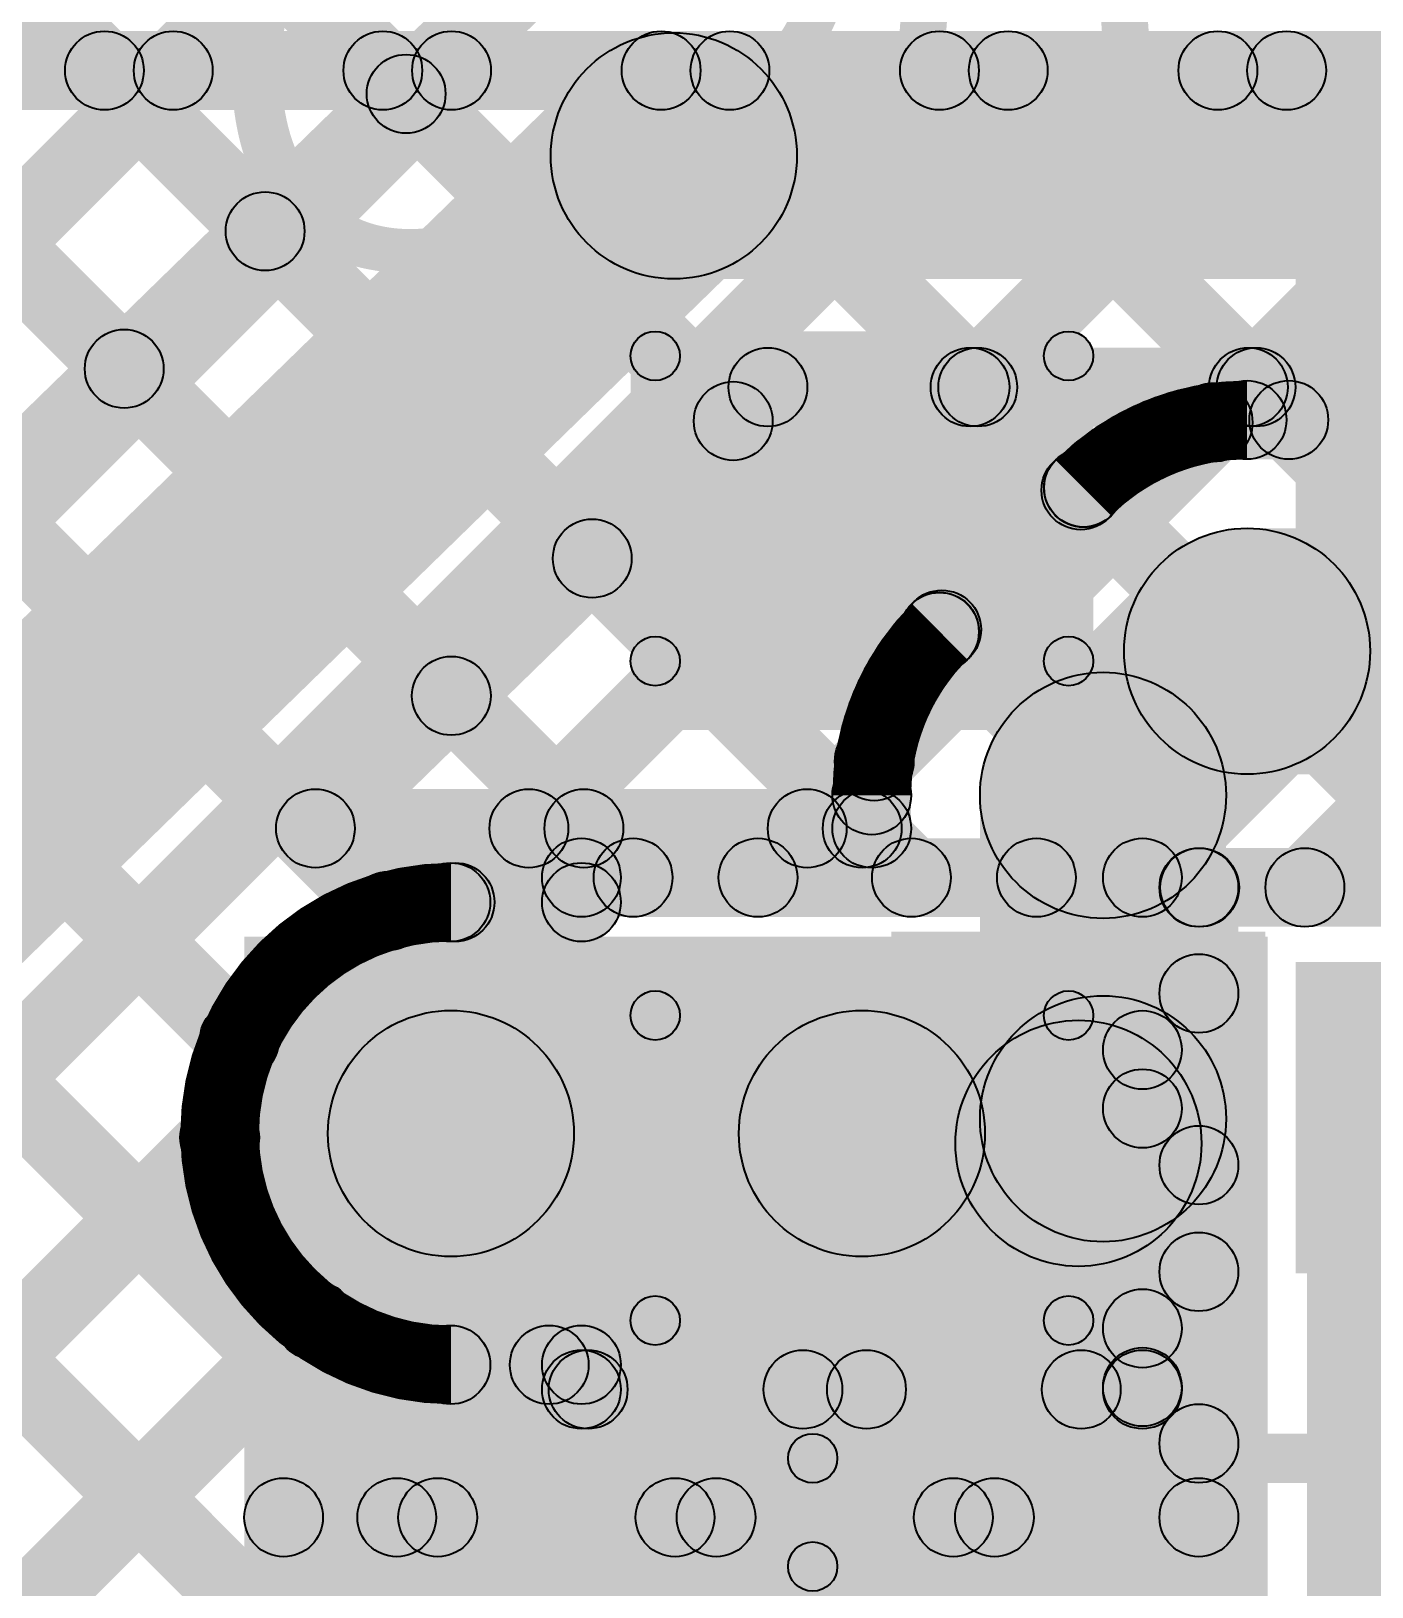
# Model space of a CAD drawing. Header units: millimetres. Extents: x -0.28 to 3.03, y -0.05 to 3.12.
# Drawn here: x 0.3083 to 0.4446, y 0.7289 to 0.887 of the extents above; entities that cross this region are included whole.
import ezdxf

# ---------------------------------------------------------------- set-up
doc = ezdxf.new("R2010")
doc.units = ezdxf.units.MM
doc.header["$MEASUREMENT"] = 0
for name, color, linetype in [('BottomLayer', 5, 'Continuous'), ('BottomPaste', 16, 'Continuous'), ('BottomSolder', 6, 'Continuous'), ('TopLayer', 1, 'Continuous'), ('TopOverlay', 2, 'Continuous'), ('TopPaste', 8, 'Continuous'), ('TopSolder', 216, 'Continuous'), ('ViaHoleLayer', 16, 'Continuous')]:
    doc.layers.add(name, color=color, linetype=linetype)

# ---------------------------------------------------------------- blocks, each defined once
blk = doc.blocks.new('3_SSOP_26')
at = {"layer": 'TopLayer'}
for points in [[(-0.01181, 0.06693), (0.01181, 0.06693), (0.01181, 0.02756), (-0.01181, 0.02756)], [(-0.04921, -0.02756), (-0.02559, -0.02756), (-0.02559, -0.06693), (-0.04921, -0.06693)], [(0.02559, -0.02756), (0.04921, -0.02756), (0.04921, -0.06693), (0.02559, -0.06693)]]:
    blk.add_hatch(color=1, dxfattribs=at).paths.add_polyline_path(points)
at = {"layer": 'TopOverlay'}
h = blk.add_hatch(color=2, dxfattribs=at)
edge = h.paths.add_edge_path()
edge.add_arc((-0.06, 0.033), 0.0025, 0, 360)
h = blk.add_hatch(color=2, dxfattribs=at)
edge = h.paths.add_edge_path()
edge.add_arc((-0.06, 0.033), 0.0025, 0, 360)
for points in [[(-0.02, 0.0355), (-0.02, 0.0305), (-0.06, 0.0305), (-0.06, 0.0355)], [(0.06, 0.0355), (0.06, 0.0305), (0.02, 0.0305), (0.02, 0.0355)], [(-0.0575, -0.016), (-0.0625, -0.016), (-0.0625, 0.033), (-0.0575, 0.033)], [(0.0625, -0.016), (0.0575, -0.016), (0.0575, 0.033), (0.0625, 0.033)], [(0.015, -0.0295), (0.015, -0.0345), (-0.015, -0.0345), (-0.015, -0.0295)]]:
    blk.add_hatch(color=2, dxfattribs=at).paths.add_polyline_path(points)
h = blk.add_hatch(color=2, dxfattribs=at)
edge = h.paths.add_edge_path()
edge.add_arc((-0.02, 0.033), 0.0025, 0, 360)
h = blk.add_hatch(color=2, dxfattribs=at)
edge = h.paths.add_edge_path()
edge.add_arc((0.02, 0.033), 0.0025, 0, 360)
h = blk.add_hatch(color=2, dxfattribs=at)
edge = h.paths.add_edge_path()
edge.add_arc((0.06, 0.033), 0.0025, 0, 360)
h = blk.add_hatch(color=2, dxfattribs=at)
edge = h.paths.add_edge_path()
edge.add_arc((0.06, 0.033), 0.0025, 0, 360)
h = blk.add_hatch(color=2, dxfattribs=at)
edge = h.paths.add_edge_path()
edge.add_arc((-0.06, -0.016), 0.0025, 0, 360)
h = blk.add_hatch(color=2, dxfattribs=at)
edge = h.paths.add_edge_path()
edge.add_arc((0.06, -0.016), 0.0025, 0, 360)
h = blk.add_hatch(color=2, dxfattribs=at)
edge = h.paths.add_edge_path()
edge.add_arc((-0.015, -0.032), 0.0025, 0, 360)
h = blk.add_hatch(color=2, dxfattribs=at)
edge = h.paths.add_edge_path()
edge.add_arc((0.015, -0.032), 0.0025, 0, 360)
h = blk.add_hatch(color=2, dxfattribs=at)
edge = h.paths.add_edge_path()
edge.add_arc((-0.06561, -0.048), 0.005, 0, 360)
h = blk.add_hatch(color=2, dxfattribs=at)
edge = h.paths.add_edge_path()
edge.add_arc((-0.05839, -0.048), 0.005, 0, 360)
at = {"layer": 'TopPaste'}
for points in [[(-0.01181, 0.06693), (0.01181, 0.06693), (0.01181, 0.02756), (-0.01181, 0.02756)], [(-0.04921, -0.02756), (-0.02559, -0.02756), (-0.02559, -0.06693), (-0.04921, -0.06693)], [(0.02559, -0.02756), (0.04921, -0.02756), (0.04921, -0.06693), (0.02559, -0.06693)]]:
    blk.add_hatch(color=8, dxfattribs=at).paths.add_polyline_path(points)
at = {"layer": 'TopSolder'}
for points in [[(-0.01581, 0.07093), (0.01581, 0.07093), (0.01581, 0.02356), (-0.01581, 0.02356)], [(-0.05321, -0.02356), (-0.02159, -0.02356), (-0.02159, -0.07093), (-0.05321, -0.07093)], [(0.02159, -0.02356), (0.05321, -0.02356), (0.05321, -0.07093), (0.02159, -0.07093)]]:
    blk.add_hatch(color=216, dxfattribs=at).paths.add_polyline_path(points)
at = {"layer": 'TopOverlay', "const_width": 0.01}
blk.add_lwpolyline([(-0.05839, -0.048, 1), (-0.06561, -0.048, 1)], format="xyb", close=True, dxfattribs=at)
at = {"layer": 'TopOverlay'}
for centre, radius in [((-0.06, 0.033), 0.0025), ((-0.06, 0.033), 0.0025), ((-0.02, 0.033), 0.0025), ((0.02, 0.033), 0.0025), ((0.06, 0.033), 0.0025), ((0.06, 0.033), 0.0025), ((-0.06, -0.016), 0.0025), ((0.06, -0.016), 0.0025), ((-0.015, -0.032), 0.0025), ((0.015, -0.032), 0.0025), ((-0.06561, -0.048), 0.005), ((-0.05839, -0.048), 0.005)]:
    blk.add_circle(centre, radius, dxfattribs=at)
blk = doc.blocks.new('R__0603_B_51')
at = {"layer": 'BottomLayer'}
for points in [[(-0.045, -0.0175), (-0.045, 0.0175), (-0.015, 0.0175), (-0.015, -0.0175)], [(0.015, -0.0175), (0.015, 0.0175), (0.045, 0.0175), (0.045, -0.0175)]]:
    blk.add_hatch(color=5, dxfattribs=at).paths.add_polyline_path(points)
at = {"layer": 'BottomPaste'}
for points in [[(-0.045, -0.0175), (-0.045, 0.0175), (-0.015, 0.0175), (-0.015, -0.0175)], [(0.015, -0.0175), (0.015, 0.0175), (0.045, 0.0175), (0.045, -0.0175)]]:
    blk.add_hatch(color=16, dxfattribs=at).paths.add_polyline_path(points)
at = {"layer": 'BottomSolder'}
for points in [[(-0.049, -0.0215), (-0.049, 0.0215), (-0.011, 0.0215), (-0.011, -0.0215)], [(0.011, -0.0215), (0.011, 0.0215), (0.049, 0.0215), (0.049, -0.0215)]]:
    blk.add_hatch(color=6, dxfattribs=at).paths.add_polyline_path(points)
blk = doc.blocks.new('R__0603_B_55')
at = {"layer": 'BottomLayer'}
for points in [[(-0.045, -0.0175), (-0.045, 0.0175), (-0.015, 0.0175), (-0.015, -0.0175)], [(0.015, -0.0175), (0.015, 0.0175), (0.045, 0.0175), (0.045, -0.0175)]]:
    blk.add_hatch(color=5, dxfattribs=at).paths.add_polyline_path(points)
at = {"layer": 'BottomPaste'}
for points in [[(-0.045, -0.0175), (-0.045, 0.0175), (-0.015, 0.0175), (-0.015, -0.0175)], [(0.015, -0.0175), (0.015, 0.0175), (0.045, 0.0175), (0.045, -0.0175)]]:
    blk.add_hatch(color=16, dxfattribs=at).paths.add_polyline_path(points)
at = {"layer": 'BottomSolder'}
for points in [[(-0.049, -0.0215), (-0.049, 0.0215), (-0.011, 0.0215), (-0.011, -0.0215)], [(0.011, -0.0215), (0.011, 0.0215), (0.049, 0.0215), (0.049, -0.0215)]]:
    blk.add_hatch(color=6, dxfattribs=at).paths.add_polyline_path(points)
blk = doc.blocks.new('SDM2U20SD3_7_76')
at = {"layer": 'TopLayer'}
for points in [[(-0.02992, -0.00886), (-0.05315, -0.00886), (-0.05315, 0.00886), (-0.02992, 0.00886)], [(0.05315, -0.00886), (0.02992, -0.00886), (0.02992, 0.00886), (0.05315, 0.00886)]]:
    blk.add_hatch(color=1, dxfattribs=at).paths.add_polyline_path(points)
at = {"layer": 'TopOverlay'}
h = blk.add_hatch(color=2, dxfattribs=at)
edge = h.paths.add_edge_path()
edge.add_arc((-0.036, 0.028), 0.0025, 0, 360)
h = blk.add_hatch(color=2, dxfattribs=at)
edge = h.paths.add_edge_path()
edge.add_arc((-0.036, 0.028), 0.0025, 0, 360)
for points in [[(-0.036, 0.0255), (-0.036, 0.0305), (0.04, 0.0305), (0.04, 0.0255)], [(0.04, 0.012), (0.08, 0.012), (0.08, 0.03), (0.04, 0.03)], [(-0.0335, 0.017), (-0.0385, 0.017), (-0.0385, 0.028), (-0.0335, 0.028)], [(0.056, -0.013), (0.08, -0.013), (0.08, 0.013), (0.056, 0.013)], [(0.04, -0.03), (0.08, -0.03), (0.08, -0.012), (0.04, -0.012)], [(-0.0335, -0.028), (-0.0385, -0.028), (-0.0385, -0.017), (-0.0335, -0.017)], [(-0.036, -0.0305), (-0.036, -0.0255), (0.04, -0.0255), (0.04, -0.0305)]]:
    blk.add_hatch(color=2, dxfattribs=at).paths.add_polyline_path(points)
h = blk.add_hatch(color=2, dxfattribs=at)
edge = h.paths.add_edge_path()
edge.add_arc((0.04, 0.028), 0.0025, 0, 360)
h = blk.add_hatch(color=2, dxfattribs=at)
edge = h.paths.add_edge_path()
edge.add_arc((-0.036, 0.017), 0.0025, 0, 360)
h = blk.add_hatch(color=2, dxfattribs=at)
edge = h.paths.add_edge_path()
edge.add_arc((-0.036, -0.017), 0.0025, 0, 360)
h = blk.add_hatch(color=2, dxfattribs=at)
edge = h.paths.add_edge_path()
edge.add_arc((-0.036, -0.028), 0.0025, 0, 360)
h = blk.add_hatch(color=2, dxfattribs=at)
edge = h.paths.add_edge_path()
edge.add_arc((-0.036, -0.028), 0.0025, 0, 360)
h = blk.add_hatch(color=2, dxfattribs=at)
edge = h.paths.add_edge_path()
edge.add_arc((0.04, -0.028), 0.0025, 0, 360)
at = {"layer": 'TopPaste'}
for points in [[(-0.02992, -0.00886), (-0.05315, -0.00886), (-0.05315, 0.00886), (-0.02992, 0.00886)], [(0.05315, -0.00886), (0.02992, -0.00886), (0.02992, 0.00886), (0.05315, 0.00886)]]:
    blk.add_hatch(color=8, dxfattribs=at).paths.add_polyline_path(points)
at = {"layer": 'TopSolder'}
for points in [[(-0.02592, -0.01286), (-0.05715, -0.01286), (-0.05715, 0.01286), (-0.02592, 0.01286)], [(0.05715, -0.01286), (0.02592, -0.01286), (0.02592, 0.01286), (0.05715, 0.01286)]]:
    blk.add_hatch(color=216, dxfattribs=at).paths.add_polyline_path(points)
at = {"layer": 'TopOverlay'}
for centre in [(-0.036, 0.028), (-0.036, 0.028), (0.04, 0.028), (-0.036, 0.017), (-0.036, -0.017), (-0.036, -0.028), (-0.036, -0.028), (0.04, -0.028)]:
    blk.add_circle(centre, 0.0025, dxfattribs=at)
blk = doc.blocks.new('C__0603_95')
at = {"layer": 'TopLayer'}
for points in [[(-0.015, 0.0175), (-0.015, -0.0175), (-0.045, -0.0175), (-0.045, 0.0175)], [(0.045, 0.0175), (0.045, -0.0175), (0.015, -0.0175), (0.015, 0.0175)]]:
    blk.add_hatch(color=1, dxfattribs=at).paths.add_polyline_path(points)
at = {"layer": 'TopOverlay'}
h = blk.add_hatch(color=2, dxfattribs=at)
edge = h.paths.add_edge_path()
edge.add_arc((-0.049, 0.021), 0.0025, 0, 360)
h = blk.add_hatch(color=2, dxfattribs=at)
edge = h.paths.add_edge_path()
edge.add_arc((-0.049, 0.021), 0.0025, 0, 360)
for points in [[(-0.049, 0.0185), (-0.049, 0.0235), (-0.018, 0.0235), (-0.018, 0.0185)], [(0.018, 0.0185), (0.018, 0.0235), (0.049, 0.0235), (0.049, 0.0185)], [(-0.0515, 0.021), (-0.0465, 0.021), (-0.0465, -0.021), (-0.0515, -0.021)], [(0.0465, 0.021), (0.0515, 0.021), (0.0515, -0.021), (0.0465, -0.021)], [(-0.049, -0.0235), (-0.049, -0.0185), (-0.018, -0.0185), (-0.018, -0.0235)], [(0.018, -0.0235), (0.018, -0.0185), (0.049, -0.0185), (0.049, -0.0235)]]:
    blk.add_hatch(color=2, dxfattribs=at).paths.add_polyline_path(points)
h = blk.add_hatch(color=2, dxfattribs=at)
edge = h.paths.add_edge_path()
edge.add_arc((-0.018, 0.021), 0.0025, 0, 360)
h = blk.add_hatch(color=2, dxfattribs=at)
edge = h.paths.add_edge_path()
edge.add_arc((0.018, 0.021), 0.0025, 0, 360)
h = blk.add_hatch(color=2, dxfattribs=at)
edge = h.paths.add_edge_path()
edge.add_arc((0.049, 0.021), 0.0025, 0, 360)
h = blk.add_hatch(color=2, dxfattribs=at)
edge = h.paths.add_edge_path()
edge.add_arc((0.049, 0.021), 0.0025, 0, 360)
h = blk.add_hatch(color=2, dxfattribs=at)
edge = h.paths.add_edge_path()
edge.add_arc((-0.049, -0.021), 0.0025, 0, 360)
h = blk.add_hatch(color=2, dxfattribs=at)
edge = h.paths.add_edge_path()
edge.add_arc((-0.049, -0.021), 0.0025, 0, 360)
h = blk.add_hatch(color=2, dxfattribs=at)
edge = h.paths.add_edge_path()
edge.add_arc((-0.018, -0.021), 0.0025, 0, 360)
h = blk.add_hatch(color=2, dxfattribs=at)
edge = h.paths.add_edge_path()
edge.add_arc((0.018, -0.021), 0.0025, 0, 360)
h = blk.add_hatch(color=2, dxfattribs=at)
edge = h.paths.add_edge_path()
edge.add_arc((0.049, -0.021), 0.0025, 0, 360)
h = blk.add_hatch(color=2, dxfattribs=at)
edge = h.paths.add_edge_path()
edge.add_arc((0.049, -0.021), 0.0025, 0, 360)
at = {"layer": 'TopPaste'}
for points in [[(-0.015, 0.0175), (-0.015, -0.0175), (-0.045, -0.0175), (-0.045, 0.0175)], [(0.045, 0.0175), (0.045, -0.0175), (0.015, -0.0175), (0.015, 0.0175)]]:
    blk.add_hatch(color=8, dxfattribs=at).paths.add_polyline_path(points)
at = {"layer": 'TopSolder'}
for points in [[(-0.011, 0.0215), (-0.011, -0.0215), (-0.049, -0.0215), (-0.049, 0.0215)], [(0.049, 0.0215), (0.049, -0.0215), (0.011, -0.0215), (0.011, 0.0215)]]:
    blk.add_hatch(color=216, dxfattribs=at).paths.add_polyline_path(points)
at = {"layer": 'TopOverlay'}
for centre in [(-0.049, 0.021), (-0.049, 0.021), (-0.018, 0.021), (0.018, 0.021), (0.049, 0.021), (0.049, 0.021), (-0.049, -0.021), (-0.049, -0.021), (-0.018, -0.021), (0.018, -0.021), (0.049, -0.021), (0.049, -0.021)]:
    blk.add_circle(centre, 0.0025, dxfattribs=at)

msp = doc.modelspace()

# ---------------------------------------------------------------- hatches: boundary and pattern name
at = {"layer": 'BottomLayer'}
for points in [[(0.18121, 0.73577), (0.17555, 0.74143), (0.63722, 1.2031), (0.64288, 1.19744)], [(0.04717, 1.17425), (0.05283, 1.1799), (0.34927, 0.88346), (0.34362, 0.8778)], [(0.04717, 1.14596), (0.05283, 1.15162), (0.33495, 0.8695), (0.3293, 0.86384)], [(0.04717, 1.11768), (0.05283, 1.12334), (0.32063, 0.85553), (0.31497, 0.84988)], [(0.20069, 0.73294), (0.19511, 0.73867), (0.35442, 0.89399), (0.36001, 0.88827)], [(0.37365, 0.86183), (0.37365, 0.88683), (0.62633, 0.88683), (0.62633, 0.86183)], [(0.22101, 0.70805), (0.20355, 0.72595), (0.36492, 0.88328), (0.38238, 0.86538)], [(0.34002, 0.80314), (0.33443, 0.80886), (0.38042, 0.8537), (0.386, 0.84797)], [(0.36174, 0.80317), (0.35609, 0.80883), (0.40092, 0.85366), (0.40658, 0.84801)], [(0.38321, 0.84683), (0.38321, 0.85483), (0.62633, 0.85483), (0.62633, 0.84683)], [(0.4017, 0.84801), (0.40735, 0.85366), (0.41784, 0.84318), (0.41218, 0.83752)], [(0.43127, 0.84442), (0.42562, 0.85007), (0.42921, 0.85366), (0.43486, 0.84801)], [(0.42998, 0.84801), (0.43564, 0.85366), (0.43897, 0.85033), (0.43332, 0.84467)], [(0.4319, 0.8435), (0.4319, 0.8515), (0.579, 0.8515), (0.579, 0.8435)], [(0.37685, 0.84457), (0.38251, 0.85022), (0.4037, 0.82903), (0.39804, 0.82338)], [(0.40348, 0.82316), (0.39783, 0.82882), (0.41244, 0.84343), (0.41809, 0.83777)], [(0.36253, 0.8306), (0.36819, 0.83626), (0.39562, 0.80883), (0.38996, 0.80317)], [(0.4319, 0.8115), (0.4319, 0.8365), (0.579, 0.8365), (0.579, 0.8115)], [(0.42609, 0.80052), (0.40842, 0.81819), (0.42306, 0.83284), (0.44074, 0.81516)], [(0.34821, 0.81664), (0.35387, 0.8223), (0.36734, 0.80883), (0.36168, 0.80317)], [(0.39003, 0.80317), (0.38437, 0.80883), (0.39118, 0.81564), (0.39684, 0.80998)], [(0.33723, 0.802), (0.33723, 0.81), (0.39376, 0.81), (0.39376, 0.802)], [(0.39776, 0.806), (0.38976, 0.806), (0.38976, 0.80936), (0.39776, 0.80936)], [(0.42976, 0.7765), (0.40476, 0.7765), (0.40476, 0.80936), (0.42976, 0.80936)], [(0.33, 0.685), (0.434, 0.685), (0.434, 0.795), (0.33, 0.795)], [(0.42359, 0.76516), (0.40592, 0.78284), (0.40842, 0.78534), (0.42609, 0.76766)]]:
    msp.add_hatch(color=5, dxfattribs=at).paths.add_polyline_path(points)
h = msp.add_hatch(color=5, dxfattribs=at)
edge = h.paths.add_edge_path()
edge.add_arc((0.37365, 0.87433), 0.0125, 0, 360)
h = msp.add_hatch(color=5, dxfattribs=at)
edge = h.paths.add_edge_path()
edge.add_arc((0.37365, 0.87433), 0.0125, 0, 360)
h = msp.add_hatch(color=5, dxfattribs=at)
edge = h.paths.add_edge_path()
edge.add_arc((0.34645, 0.88063), 0.004, 0, 360)
h = msp.add_hatch(color=5, dxfattribs=at)
edge = h.paths.add_edge_path()
edge.add_arc((0.33212, 0.86667), 0.004, 0, 360)
h = msp.add_hatch(color=5, dxfattribs=at)
edge = h.paths.add_edge_path()
edge.add_arc((0.3178, 0.8527), 0.004, 0, 360)
h = msp.add_hatch(color=5, dxfattribs=at)
edge = h.paths.add_edge_path()
edge.add_arc((0.38321, 0.85083), 0.004, 0, 360)
h = msp.add_hatch(color=5, dxfattribs=at)
edge = h.paths.add_edge_path()
edge.add_arc((0.38321, 0.85083), 0.004, 0, 360)
h = msp.add_hatch(color=5, dxfattribs=at)
edge = h.paths.add_edge_path()
edge.add_arc((0.40375, 0.85083), 0.004, 0, 360)
h = msp.add_hatch(color=5, dxfattribs=at)
edge = h.paths.add_edge_path()
edge.add_arc((0.40453, 0.85083), 0.004, 0, 360)
h = msp.add_hatch(color=5, dxfattribs=at)
edge = h.paths.add_edge_path()
edge.add_arc((0.43203, 0.85083), 0.004, 0, 360)
h = msp.add_hatch(color=5, dxfattribs=at)
edge = h.paths.add_edge_path()
edge.add_arc((0.43281, 0.85083), 0.004, 0, 360)
h = msp.add_hatch(color=5, dxfattribs=at)
edge = h.paths.add_edge_path()
edge.add_arc((0.37968, 0.84739), 0.004, 0, 360)
h = msp.add_hatch(color=5, dxfattribs=at)
edge = h.paths.add_edge_path()
edge.add_arc((0.42845, 0.84724), 0.004, 0, 360)
h = msp.add_hatch(color=5, dxfattribs=at)
edge = h.paths.add_edge_path()
edge.add_arc((0.4319, 0.8475), 0.004, 0, 360)
h = msp.add_hatch(color=5, dxfattribs=at)
edge = h.paths.add_edge_path()
edge.add_arc((0.4319, 0.8475), 0.004, 0, 360)
h = msp.add_hatch(color=5, dxfattribs=at)
edge = h.paths.add_edge_path()
edge.add_arc((0.4319, 0.8475), 0.004, 0, 360)
h = msp.add_hatch(color=5, dxfattribs=at)
edge = h.paths.add_edge_path()
edge.add_arc((0.43614, 0.8475), 0.004, 0, 360)
h = msp.add_hatch(color=5, dxfattribs=at)
edge = h.paths.add_edge_path()
edge.add_arc((0.41501, 0.84035), 0.004, 0, 360)
h = msp.add_hatch(color=5, dxfattribs=at)
edge = h.paths.add_edge_path()
edge.add_arc((0.41527, 0.8406), 0.004, 0, 360)
h = msp.add_hatch(color=5, dxfattribs=at)
edge = h.paths.add_edge_path()
edge.add_arc((0.41527, 0.8406), 0.004, 0, 360)
h = msp.add_hatch(color=5, dxfattribs=at)
edge = h.paths.add_edge_path()
edge.add_arc((0.41528, 0.84062), 0.004, 0, 360)
h = msp.add_hatch(color=5, dxfattribs=at)
edge = h.paths.add_edge_path()
edge.add_arc((0.36536, 0.83343), 0.004, 0, 360)
h = msp.add_hatch(color=5, dxfattribs=at)
edge = h.paths.add_edge_path()
edge.add_arc((0.4319, 0.824), 0.0125, 0, 360)
h = msp.add_hatch(color=5, dxfattribs=at)
edge = h.paths.add_edge_path()
edge.add_arc((0.4319, 0.824), 0.0125, 0, 360)
h = msp.add_hatch(color=5, dxfattribs=at)
edge = h.paths.add_edge_path()
edge.add_arc((0.40064, 0.82597), 0.004, 0, 360)
h = msp.add_hatch(color=5, dxfattribs=at)
edge = h.paths.add_edge_path()
edge.add_arc((0.40066, 0.82599), 0.004, 0, 360)
h = msp.add_hatch(color=5, dxfattribs=at)
edge = h.paths.add_edge_path()
edge.add_arc((0.40066, 0.82599), 0.004, 0, 360)
h = msp.add_hatch(color=5, dxfattribs=at)
edge = h.paths.add_edge_path()
edge.add_arc((0.40087, 0.8262), 0.004, 0, 360)
h = msp.add_hatch(color=5, dxfattribs=at)
edge = h.paths.add_edge_path()
edge.add_arc((0.35104, 0.81947), 0.004, 0, 360)
h = msp.add_hatch(color=5, dxfattribs=at)
edge = h.paths.add_edge_path()
edge.add_arc((0.41726, 0.80936), 0.0125, 0, 360)
h = msp.add_hatch(color=5, dxfattribs=at)
edge = h.paths.add_edge_path()
edge.add_arc((0.41726, 0.80936), 0.0125, 0, 360)
h = msp.add_hatch(color=5, dxfattribs=at)
edge = h.paths.add_edge_path()
edge.add_arc((0.39401, 0.81281), 0.004, 0, 360)
h = msp.add_hatch(color=5, dxfattribs=at)
edge = h.paths.add_edge_path()
edge.add_arc((0.39376, 0.80936), 0.004, 0, 360)
h = msp.add_hatch(color=5, dxfattribs=at)
edge = h.paths.add_edge_path()
edge.add_arc((0.39376, 0.80936), 0.004, 0, 360)
h = msp.add_hatch(color=5, dxfattribs=at)
edge = h.paths.add_edge_path()
edge.add_arc((0.39376, 0.80936), 0.004, 0, 360)
h = msp.add_hatch(color=5, dxfattribs=at)
edge = h.paths.add_edge_path()
edge.add_arc((0.33723, 0.806), 0.004, 0, 360)
h = msp.add_hatch(color=5, dxfattribs=at)
edge = h.paths.add_edge_path()
edge.add_arc((0.33723, 0.806), 0.004, 0, 360)
h = msp.add_hatch(color=5, dxfattribs=at)
edge = h.paths.add_edge_path()
edge.add_arc((0.35892, 0.806), 0.004, 0, 360)
h = msp.add_hatch(color=5, dxfattribs=at)
edge = h.paths.add_edge_path()
edge.add_arc((0.36451, 0.806), 0.004, 0, 360)
h = msp.add_hatch(color=5, dxfattribs=at)
edge = h.paths.add_edge_path()
edge.add_arc((0.3872, 0.806), 0.004, 0, 360)
h = msp.add_hatch(color=5, dxfattribs=at)
edge = h.paths.add_edge_path()
edge.add_arc((0.39279, 0.806), 0.004, 0, 360)
h = msp.add_hatch(color=5, dxfattribs=at)
edge = h.paths.add_edge_path()
edge.add_arc((0.39376, 0.806), 0.004, 0, 360)
h = msp.add_hatch(color=5, dxfattribs=at)
edge = h.paths.add_edge_path()
edge.add_arc((0.39376, 0.806), 0.004, 0, 360)
h = msp.add_hatch(color=5, dxfattribs=at)
edge = h.paths.add_edge_path()
edge.add_arc((0.41726, 0.7765), 0.0125, 0, 360)
h = msp.add_hatch(color=5, dxfattribs=at)
edge = h.paths.add_edge_path()
edge.add_arc((0.41726, 0.7765), 0.0125, 0, 360)
h = msp.add_hatch(color=5, dxfattribs=at)
edge = h.paths.add_edge_path()
edge.add_arc((0.351, 0.775), 0.01181, 0, 360)
h = msp.add_hatch(color=5, dxfattribs=at)
edge = h.paths.add_edge_path()
edge.add_arc((0.41476, 0.774), 0.0125, 0, 360)
at = {"layer": 'TopLayer'}
for points in [[(0.155, 0.879), (0.155, 0.887), (0.524, 0.887), (0.524, 0.879)], [(0.17154, 0.88017), (0.1772, 0.88583), (0.33683, 0.7262), (0.33117, 0.72054)], [(0.19983, 0.88017), (0.20548, 0.88583), (0.35248, 0.73883), (0.34683, 0.73317)], [(0.20999, 0.76455), (0.20433, 0.77021), (0.31995, 0.88583), (0.32561, 0.88017)], [(0.22811, 0.88017), (0.23377, 0.88583), (0.33231, 0.78728), (0.32666, 0.78162)], [(0.24089, 0.76717), (0.23524, 0.77283), (0.34824, 0.88583), (0.35389, 0.88017)], [(0.25639, 0.88017), (0.26205, 0.88583), (0.34744, 0.80044), (0.34178, 0.79479)], [(0.26918, 0.76717), (0.26352, 0.77283), (0.37652, 0.88583), (0.38218, 0.88017)], [(0.27633, 0.74604), (0.27067, 0.7517), (0.4048, 0.88583), (0.41046, 0.88017)], [(0.28468, 0.88017), (0.29034, 0.88583), (0.37234, 0.80383), (0.36668, 0.79817)], [(0.31296, 0.88017), (0.31862, 0.88583), (0.40062, 0.80383), (0.39496, 0.79817)], [(0.34125, 0.88017), (0.3469, 0.88583), (0.4299, 0.80283), (0.42425, 0.79717)], [(0.35424, 0.79567), (0.34859, 0.80133), (0.43309, 0.88583), (0.43874, 0.88017)], [(0.36953, 0.88017), (0.37519, 0.88583), (0.45819, 0.80283), (0.45253, 0.79717)], [(0.38503, 0.79817), (0.37937, 0.80383), (0.46137, 0.88583), (0.46703, 0.88017)], [(0.39782, 0.88017), (0.40347, 0.88583), (0.48647, 0.80283), (0.48082, 0.79717)], [(0.41331, 0.79817), (0.40766, 0.80383), (0.48966, 0.88583), (0.49531, 0.88017)], [(0.4261, 0.88017), (0.43176, 0.88583), (0.51476, 0.80283), (0.5091, 0.79717)], [(0.4406, 0.79717), (0.43494, 0.80283), (0.51794, 0.88583), (0.5236, 0.88017)], [(0.36426, 0.797), (0.36426, 0.805), (0.42126, 0.805), (0.42126, 0.797)], [(0.427, 0.796), (0.427, 0.804), (0.524, 0.804), (0.524, 0.796)], [(0.351, 0.7945), (0.351, 0.8025), (0.36426, 0.8025), (0.36426, 0.7945)], [(0.42526, 0.749), (0.41726, 0.749), (0.41726, 0.801), (0.42526, 0.801)], [(0.431, 0.736), (0.423, 0.736), (0.423, 0.8), (0.431, 0.8)], [(0.42408, 0.78066), (0.41843, 0.78631), (0.42417, 0.79206), (0.42983, 0.7864)], [(0.438, 0.687), (0.533, 0.687), (0.533, 0.789), (0.438, 0.789)], [(0.351, 0.7625), (0.351, 0.7875), (0.39276, 0.7875), (0.39276, 0.7625)], [(0.41843, 0.77471), (0.42408, 0.78036), (0.42983, 0.77462), (0.42417, 0.76896)], [(0.27633, 0.71776), (0.27067, 0.72341), (0.32468, 0.77742), (0.33033, 0.77176)], [(0.42408, 0.75237), (0.41843, 0.75803), (0.42417, 0.76377), (0.42983, 0.75812)], [(0.27203, 0.68517), (0.26637, 0.69083), (0.33436, 0.75882), (0.34002, 0.75316)], [(0.41788, 0.74617), (0.41223, 0.75183), (0.41843, 0.75803), (0.42408, 0.75237)], [(0.34831, 0.73317), (0.34266, 0.73883), (0.35816, 0.75433), (0.36381, 0.74867)], [(0.351, 0.7475), (0.351, 0.7555), (0.36426, 0.7555), (0.36426, 0.7475)], [(0.36426, 0.745), (0.36426, 0.753), (0.42126, 0.753), (0.42126, 0.745)], [(0.36211, 0.74617), (0.36777, 0.75183), (0.38077, 0.73883), (0.37511, 0.73317)], [(0.3766, 0.73317), (0.37094, 0.73883), (0.38394, 0.75183), (0.3896, 0.74617)], [(0.39039, 0.74617), (0.39605, 0.75183), (0.40905, 0.73883), (0.40339, 0.73317)], [(0.40488, 0.73317), (0.39923, 0.73883), (0.41223, 0.75183), (0.41788, 0.74617)], [(0.41843, 0.74642), (0.42408, 0.75208), (0.42983, 0.74634), (0.42417, 0.74068)], [(0.334, 0.732), (0.334, 0.74), (0.427, 0.74), (0.427, 0.732)], [(0.338, 0.578), (0.33, 0.578), (0.33, 0.736), (0.338, 0.736)]]:
    msp.add_hatch(color=1, dxfattribs=at).paths.add_polyline_path(points)
h = msp.add_hatch(color=1, dxfattribs=at)
edge = h.paths.add_edge_path()
edge.add_arc((0.31579, 0.883), 0.004, 0, 360)
h = msp.add_hatch(color=1, dxfattribs=at)
edge = h.paths.add_edge_path()
edge.add_arc((0.32278, 0.883), 0.004, 0, 360)
h = msp.add_hatch(color=1, dxfattribs=at)
edge = h.paths.add_edge_path()
edge.add_arc((0.34408, 0.883), 0.004, 0, 360)
h = msp.add_hatch(color=1, dxfattribs=at)
edge = h.paths.add_edge_path()
edge.add_arc((0.35106, 0.883), 0.004, 0, 360)
h = msp.add_hatch(color=1, dxfattribs=at)
edge = h.paths.add_edge_path()
edge.add_arc((0.37236, 0.883), 0.004, 0, 360)
h = msp.add_hatch(color=1, dxfattribs=at)
edge = h.paths.add_edge_path()
edge.add_arc((0.37935, 0.883), 0.004, 0, 360)
h = msp.add_hatch(color=1, dxfattribs=at)
edge = h.paths.add_edge_path()
edge.add_arc((0.40064, 0.883), 0.004, 0, 360)
h = msp.add_hatch(color=1, dxfattribs=at)
edge = h.paths.add_edge_path()
edge.add_arc((0.40763, 0.883), 0.004, 0, 360)
h = msp.add_hatch(color=1, dxfattribs=at)
edge = h.paths.add_edge_path()
edge.add_arc((0.42893, 0.883), 0.004, 0, 360)
h = msp.add_hatch(color=1, dxfattribs=at)
edge = h.paths.add_edge_path()
edge.add_arc((0.43592, 0.883), 0.004, 0, 360)
h = msp.add_hatch(color=1, dxfattribs=at)
edge = h.paths.add_edge_path()
edge.add_arc((0.36426, 0.801), 0.004, 0, 360)
h = msp.add_hatch(color=1, dxfattribs=at)
edge = h.paths.add_edge_path()
edge.add_arc((0.36951, 0.801), 0.004, 0, 360)
h = msp.add_hatch(color=1, dxfattribs=at)
edge = h.paths.add_edge_path()
edge.add_arc((0.3822, 0.801), 0.004, 0, 360)
h = msp.add_hatch(color=1, dxfattribs=at)
edge = h.paths.add_edge_path()
edge.add_arc((0.39779, 0.801), 0.004, 0, 360)
h = msp.add_hatch(color=1, dxfattribs=at)
edge = h.paths.add_edge_path()
edge.add_arc((0.41049, 0.801), 0.004, 0, 360)
h = msp.add_hatch(color=1, dxfattribs=at)
edge = h.paths.add_edge_path()
edge.add_arc((0.42126, 0.801), 0.004, 0, 360)
h = msp.add_hatch(color=1, dxfattribs=at)
edge = h.paths.add_edge_path()
edge.add_arc((0.42126, 0.801), 0.004, 0, 360)
h = msp.add_hatch(color=1, dxfattribs=at)
edge = h.paths.add_edge_path()
edge.add_arc((0.427, 0.8), 0.004, 0, 360)
h = msp.add_hatch(color=1, dxfattribs=at)
edge = h.paths.add_edge_path()
edge.add_arc((0.427, 0.8), 0.004, 0, 360)
h = msp.add_hatch(color=1, dxfattribs=at)
edge = h.paths.add_edge_path()
edge.add_arc((0.42708, 0.8), 0.004, 0, 360)
h = msp.add_hatch(color=1, dxfattribs=at)
edge = h.paths.add_edge_path()
edge.add_arc((0.43777, 0.8), 0.004, 0, 360)
h = msp.add_hatch(color=1, dxfattribs=at)
edge = h.paths.add_edge_path()
edge.add_arc((0.34461, 0.79761), 0.004, 0, 360)
h = msp.add_hatch(color=1, dxfattribs=at)
edge = h.paths.add_edge_path()
edge.add_arc((0.351, 0.7985), 0.004, 0, 360)
h = msp.add_hatch(color=1, dxfattribs=at)
edge = h.paths.add_edge_path()
edge.add_arc((0.351, 0.7985), 0.004, 0, 360)
h = msp.add_hatch(color=1, dxfattribs=at)
edge = h.paths.add_edge_path()
edge.add_arc((0.35142, 0.7985), 0.004, 0, 360)
h = msp.add_hatch(color=1, dxfattribs=at)
edge = h.paths.add_edge_path()
edge.add_arc((0.36426, 0.7985), 0.004, 0, 360)
h = msp.add_hatch(color=1, dxfattribs=at)
edge = h.paths.add_edge_path()
edge.add_arc((0.427, 0.78923), 0.004, 0, 360)
h = msp.add_hatch(color=1, dxfattribs=at)
edge = h.paths.add_edge_path()
edge.add_arc((0.32949, 0.78445), 0.004, 0, 360)
h = msp.add_hatch(color=1, dxfattribs=at)
edge = h.paths.add_edge_path()
edge.add_arc((0.351, 0.775), 0.0125, 0, 360)
h = msp.add_hatch(color=1, dxfattribs=at)
edge = h.paths.add_edge_path()
edge.add_arc((0.39276, 0.775), 0.0125, 0, 360)
h = msp.add_hatch(color=1, dxfattribs=at)
edge = h.paths.add_edge_path()
edge.add_arc((0.42126, 0.78349), 0.004, 0, 360)
h = msp.add_hatch(color=1, dxfattribs=at)
edge = h.paths.add_edge_path()
edge.add_arc((0.351, 0.775), 0.01181, 0, 360)
h = msp.add_hatch(color=1, dxfattribs=at)
edge = h.paths.add_edge_path()
edge.add_arc((0.42126, 0.77754), 0.004, 0, 360)
h = msp.add_hatch(color=1, dxfattribs=at)
edge = h.paths.add_edge_path()
edge.add_arc((0.3275, 0.77459), 0.004, 0, 360)
h = msp.add_hatch(color=1, dxfattribs=at)
edge = h.paths.add_edge_path()
edge.add_arc((0.427, 0.77179), 0.004, 0, 360)
h = msp.add_hatch(color=1, dxfattribs=at)
edge = h.paths.add_edge_path()
edge.add_arc((0.427, 0.76095), 0.004, 0, 360)
h = msp.add_hatch(color=1, dxfattribs=at)
edge = h.paths.add_edge_path()
edge.add_arc((0.33719, 0.75599), 0.004, 0, 360)
h = msp.add_hatch(color=1, dxfattribs=at)
edge = h.paths.add_edge_path()
edge.add_arc((0.42126, 0.7552), 0.004, 0, 360)
h = msp.add_hatch(color=1, dxfattribs=at)
edge = h.paths.add_edge_path()
edge.add_arc((0.42126, 0.7552), 0.004, 0, 360)
h = msp.add_hatch(color=1, dxfattribs=at)
edge = h.paths.add_edge_path()
edge.add_arc((0.351, 0.7515), 0.004, 0, 360)
h = msp.add_hatch(color=1, dxfattribs=at)
edge = h.paths.add_edge_path()
edge.add_arc((0.351, 0.7515), 0.004, 0, 360)
h = msp.add_hatch(color=1, dxfattribs=at)
edge = h.paths.add_edge_path()
edge.add_arc((0.36099, 0.7515), 0.004, 0, 360)
h = msp.add_hatch(color=1, dxfattribs=at)
edge = h.paths.add_edge_path()
edge.add_arc((0.36426, 0.7515), 0.004, 0, 360)
h = msp.add_hatch(color=1, dxfattribs=at)
edge = h.paths.add_edge_path()
edge.add_arc((0.36426, 0.749), 0.004, 0, 360)
h = msp.add_hatch(color=1, dxfattribs=at)
edge = h.paths.add_edge_path()
edge.add_arc((0.36494, 0.749), 0.004, 0, 360)
h = msp.add_hatch(color=1, dxfattribs=at)
edge = h.paths.add_edge_path()
edge.add_arc((0.38677, 0.749), 0.004, 0, 360)
h = msp.add_hatch(color=1, dxfattribs=at)
edge = h.paths.add_edge_path()
edge.add_arc((0.39322, 0.749), 0.004, 0, 360)
h = msp.add_hatch(color=1, dxfattribs=at)
edge = h.paths.add_edge_path()
edge.add_arc((0.41505, 0.749), 0.004, 0, 360)
h = msp.add_hatch(color=1, dxfattribs=at)
edge = h.paths.add_edge_path()
edge.add_arc((0.41505, 0.749), 0.004, 0, 360)
h = msp.add_hatch(color=1, dxfattribs=at)
edge = h.paths.add_edge_path()
edge.add_arc((0.42126, 0.74925), 0.004, 0, 360)
h = msp.add_hatch(color=1, dxfattribs=at)
edge = h.paths.add_edge_path()
edge.add_arc((0.42126, 0.749), 0.004, 0, 360)
h = msp.add_hatch(color=1, dxfattribs=at)
edge = h.paths.add_edge_path()
edge.add_arc((0.42126, 0.749), 0.004, 0, 360)
h = msp.add_hatch(color=1, dxfattribs=at)
edge = h.paths.add_edge_path()
edge.add_arc((0.427, 0.74351), 0.004, 0, 360)
h = msp.add_hatch(color=1, dxfattribs=at)
edge = h.paths.add_edge_path()
edge.add_arc((0.334, 0.736), 0.004, 0, 360)
h = msp.add_hatch(color=1, dxfattribs=at)
edge = h.paths.add_edge_path()
edge.add_arc((0.334, 0.736), 0.004, 0, 360)
h = msp.add_hatch(color=1, dxfattribs=at)
edge = h.paths.add_edge_path()
edge.add_arc((0.34549, 0.736), 0.004, 0, 360)
h = msp.add_hatch(color=1, dxfattribs=at)
edge = h.paths.add_edge_path()
edge.add_arc((0.34965, 0.736), 0.004, 0, 360)
h = msp.add_hatch(color=1, dxfattribs=at)
edge = h.paths.add_edge_path()
edge.add_arc((0.37377, 0.736), 0.004, 0, 360)
h = msp.add_hatch(color=1, dxfattribs=at)
edge = h.paths.add_edge_path()
edge.add_arc((0.37794, 0.736), 0.004, 0, 360)
h = msp.add_hatch(color=1, dxfattribs=at)
edge = h.paths.add_edge_path()
edge.add_arc((0.40205, 0.736), 0.004, 0, 360)
h = msp.add_hatch(color=1, dxfattribs=at)
edge = h.paths.add_edge_path()
edge.add_arc((0.40622, 0.736), 0.004, 0, 360)
h = msp.add_hatch(color=1, dxfattribs=at)
edge = h.paths.add_edge_path()
edge.add_arc((0.427, 0.736), 0.004, 0, 360)
h = msp.add_hatch(color=1, dxfattribs=at)
edge = h.paths.add_edge_path()
edge.add_arc((0.427, 0.736), 0.004, 0, 360)
at = {"layer": 'ViaHoleLayer'}
h = msp.add_hatch(color=16, dxfattribs=at)
edge = h.paths.add_edge_path()
edge.add_arc((0.351, 0.775), 0.00591, 0, 360)

# ---------------------------------------------------------------- linework, layer by layer
at = {"layer": 'BottomLayer', "const_width": 0.008}
for points in [[(0.41527, 0.8406, -0.199188), (0.4319, 0.8475)], [(0.41528, 0.84062, -0.198912), (0.4319, 0.8475)], [(0.39376, 0.80936, -0.199188), (0.40066, 0.82599)], [(0.39376, 0.80936, -0.198912), (0.40064, 0.82597)]]:
    msp.add_lwpolyline(points, format="xyb", dxfattribs=at)
at = {"layer": 'BottomLayer'}
for centre, radius in [((0.37365, 0.87433), 0.0125), ((0.37365, 0.87433), 0.0125), ((0.34645, 0.88063), 0.004), ((0.33212, 0.86667), 0.004), ((0.3178, 0.8527), 0.004), ((0.38321, 0.85083), 0.004), ((0.38321, 0.85083), 0.004), ((0.40375, 0.85083), 0.004), ((0.40453, 0.85083), 0.004), ((0.43203, 0.85083), 0.004), ((0.43281, 0.85083), 0.004), ((0.37968, 0.84739), 0.004), ((0.42845, 0.84724), 0.004), ((0.4319, 0.8475), 0.004), ((0.4319, 0.8475), 0.004), ((0.4319, 0.8475), 0.004), ((0.43614, 0.8475), 0.004), ((0.41501, 0.84035), 0.004), ((0.41527, 0.8406), 0.004), ((0.41527, 0.8406), 0.004), ((0.41528, 0.84062), 0.004), ((0.36536, 0.83343), 0.004), ((0.4319, 0.824), 0.0125), ((0.4319, 0.824), 0.0125), ((0.40064, 0.82597), 0.004), ((0.40066, 0.82599), 0.004), ((0.40066, 0.82599), 0.004), ((0.40087, 0.8262), 0.004), ((0.35104, 0.81947), 0.004), ((0.41726, 0.80936), 0.0125), ((0.41726, 0.80936), 0.0125), ((0.39401, 0.81281), 0.004), ((0.39376, 0.80936), 0.004), ((0.39376, 0.80936), 0.004), ((0.39376, 0.80936), 0.004), ((0.33723, 0.806), 0.004), ((0.33723, 0.806), 0.004), ((0.35892, 0.806), 0.004), ((0.36451, 0.806), 0.004), ((0.3872, 0.806), 0.004), ((0.39279, 0.806), 0.004), ((0.39376, 0.806), 0.004), ((0.39376, 0.806), 0.004), ((0.41726, 0.7765), 0.0125), ((0.41726, 0.7765), 0.0125), ((0.41476, 0.774), 0.0125)]:
    msp.add_circle(centre, radius, dxfattribs=at)
at = {"layer": 'TopLayer', "const_width": 0.008}
msp.add_lwpolyline([(0.351, 0.7515, -1), (0.351, 0.7985)], format="xyb", dxfattribs=at)
at = {"layer": 'TopLayer'}
for centre, radius in [((0.31579, 0.883), 0.004), ((0.32278, 0.883), 0.004), ((0.34408, 0.883), 0.004), ((0.35106, 0.883), 0.004), ((0.37236, 0.883), 0.004), ((0.37935, 0.883), 0.004), ((0.40064, 0.883), 0.004), ((0.40763, 0.883), 0.004), ((0.42893, 0.883), 0.004), ((0.43592, 0.883), 0.004), ((0.36426, 0.801), 0.004), ((0.36951, 0.801), 0.004), ((0.3822, 0.801), 0.004), ((0.39779, 0.801), 0.004), ((0.41049, 0.801), 0.004), ((0.42126, 0.801), 0.004), ((0.42126, 0.801), 0.004), ((0.427, 0.8), 0.004), ((0.427, 0.8), 0.004), ((0.42708, 0.8), 0.004), ((0.43777, 0.8), 0.004), ((0.34461, 0.79761), 0.004), ((0.351, 0.7985), 0.004), ((0.351, 0.7985), 0.004), ((0.35142, 0.7985), 0.004), ((0.36426, 0.7985), 0.004), ((0.427, 0.78923), 0.004), ((0.32949, 0.78445), 0.004), ((0.351, 0.775), 0.0125), ((0.39276, 0.775), 0.0125), ((0.42126, 0.78349), 0.004), ((0.42126, 0.77754), 0.004), ((0.3275, 0.77459), 0.004), ((0.427, 0.77179), 0.004), ((0.427, 0.76095), 0.004), ((0.33719, 0.75599), 0.004), ((0.42126, 0.7552), 0.004), ((0.42126, 0.7552), 0.004), ((0.351, 0.7515), 0.004), ((0.351, 0.7515), 0.004), ((0.36099, 0.7515), 0.004), ((0.36426, 0.7515), 0.004), ((0.36426, 0.749), 0.004), ((0.36494, 0.749), 0.004), ((0.38677, 0.749), 0.004), ((0.39322, 0.749), 0.004), ((0.41505, 0.749), 0.004), ((0.41505, 0.749), 0.004), ((0.42126, 0.74925), 0.004), ((0.42126, 0.749), 0.004), ((0.42126, 0.749), 0.004), ((0.427, 0.74351), 0.004), ((0.334, 0.736), 0.004), ((0.334, 0.736), 0.004), ((0.34549, 0.736), 0.004), ((0.34965, 0.736), 0.004), ((0.37377, 0.736), 0.004), ((0.37794, 0.736), 0.004), ((0.40205, 0.736), 0.004), ((0.40622, 0.736), 0.004), ((0.427, 0.736), 0.004), ((0.427, 0.736), 0.004)]:
    msp.add_circle(centre, radius, dxfattribs=at)

# ---------------------------------------------------------------- block references
for name, p, rotation in [('3_SSOP_26', (0.50776, 0.814), 270), ('C__0603_95', (0.39276, 0.805), 90), ('R__0603_B_55', (0.44476, 0.774), 360), ('SDM2U20SD3_7_76', (0.42376, 0.714), 360), ('R__0603_B_51', (0.36476, 0.691), 90)]:
    msp.add_blockref(name, p, dxfattribs=dict(rotation=rotation))

# ---------------------------------------------------------------- texts
at = {"layer": 'TopOverlay'}
msp.add_text('C20', height=0.04, rotation=360, dxfattribs=at).set_placement((0.326, 0.863))

doc.saveas('drawing.dxf')
